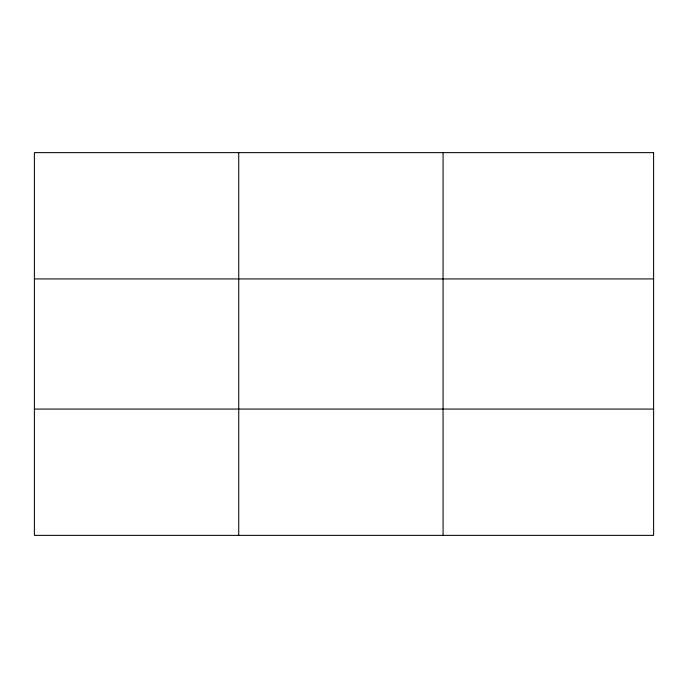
<?xml version="1.0" encoding="UTF-8"?>
<svg xmlns="http://www.w3.org/2000/svg" width="688" height="688" viewBox="0 0 688 688"><rect width="100%" height="100%" fill="white"/><g stroke="black" fill="none" stroke-linecap="round" stroke-linejoin="round"><path stroke-width="1.03" d="M238.736 535.376L238.736 152.624M443.072 535.376L443.072 152.624M34.4 278.932L653.6 278.932M34.4 409.068L653.6 409.068M653.6 152.624L653.6 535.376L34.4 535.376L34.4 152.624L653.6 152.624"/></g></svg>
